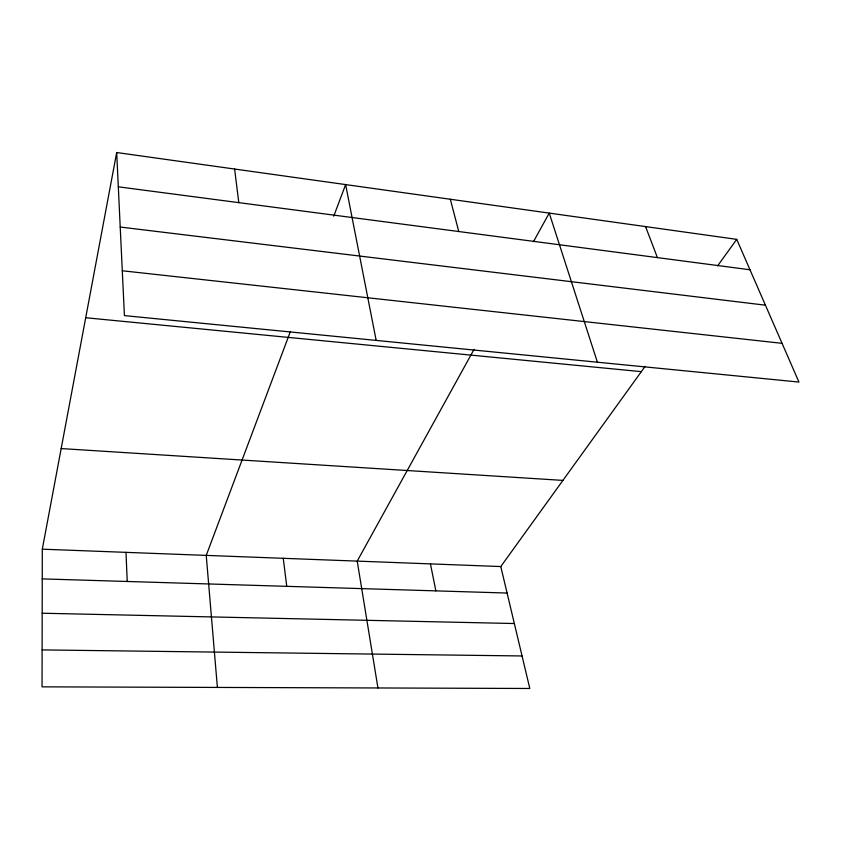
<?xml version="1.0" encoding="UTF-8"?>
<svg xmlns="http://www.w3.org/2000/svg" width="841" height="841" viewBox="0 0 841 841"><rect width="100%" height="100%" fill="white"/><g stroke="black" fill="none" stroke-linecap="round" stroke-linejoin="round"><path stroke-width="1.26" d="M116.689 152.526L124.415 315.606L798.95 382.066L736.727 239.359L116.689 152.526L42.302 549.184L42.05 686.845L529.798 688.474L500.784 566.55L645.131 366.371M290.46 331.333L206.234 555.386L217.388 687.433M333.751 216.169L345.619 184.589L376.169 340.405M474.051 349.372L357.215 561.115L377.945 687.97M533.478 241.661L549.236 213.099L597.404 362.208M717.594 265.882L736.727 239.359M42.113 649.904L522.061 655.959M42.187 613.226L514.345 623.528M42.25 578.892L507.081 593.042M42.302 549.184L500.784 566.55M61.172 448.568L562.902 480.4M85.708 317.74L641.326 371.648M122.292 270.77L782.056 343.328M120.221 227.049L765.426 305.188M118.318 186.818L749.983 269.772M645.573 226.597L657.41 257.619M450.324 199.254L458.776 231.538M430.434 563.88L435.869 590.876M234.607 169.041L238.802 202.639M283.249 558.308L286.749 586.335M125.992 552.348L127.222 581.478"/></g></svg>
